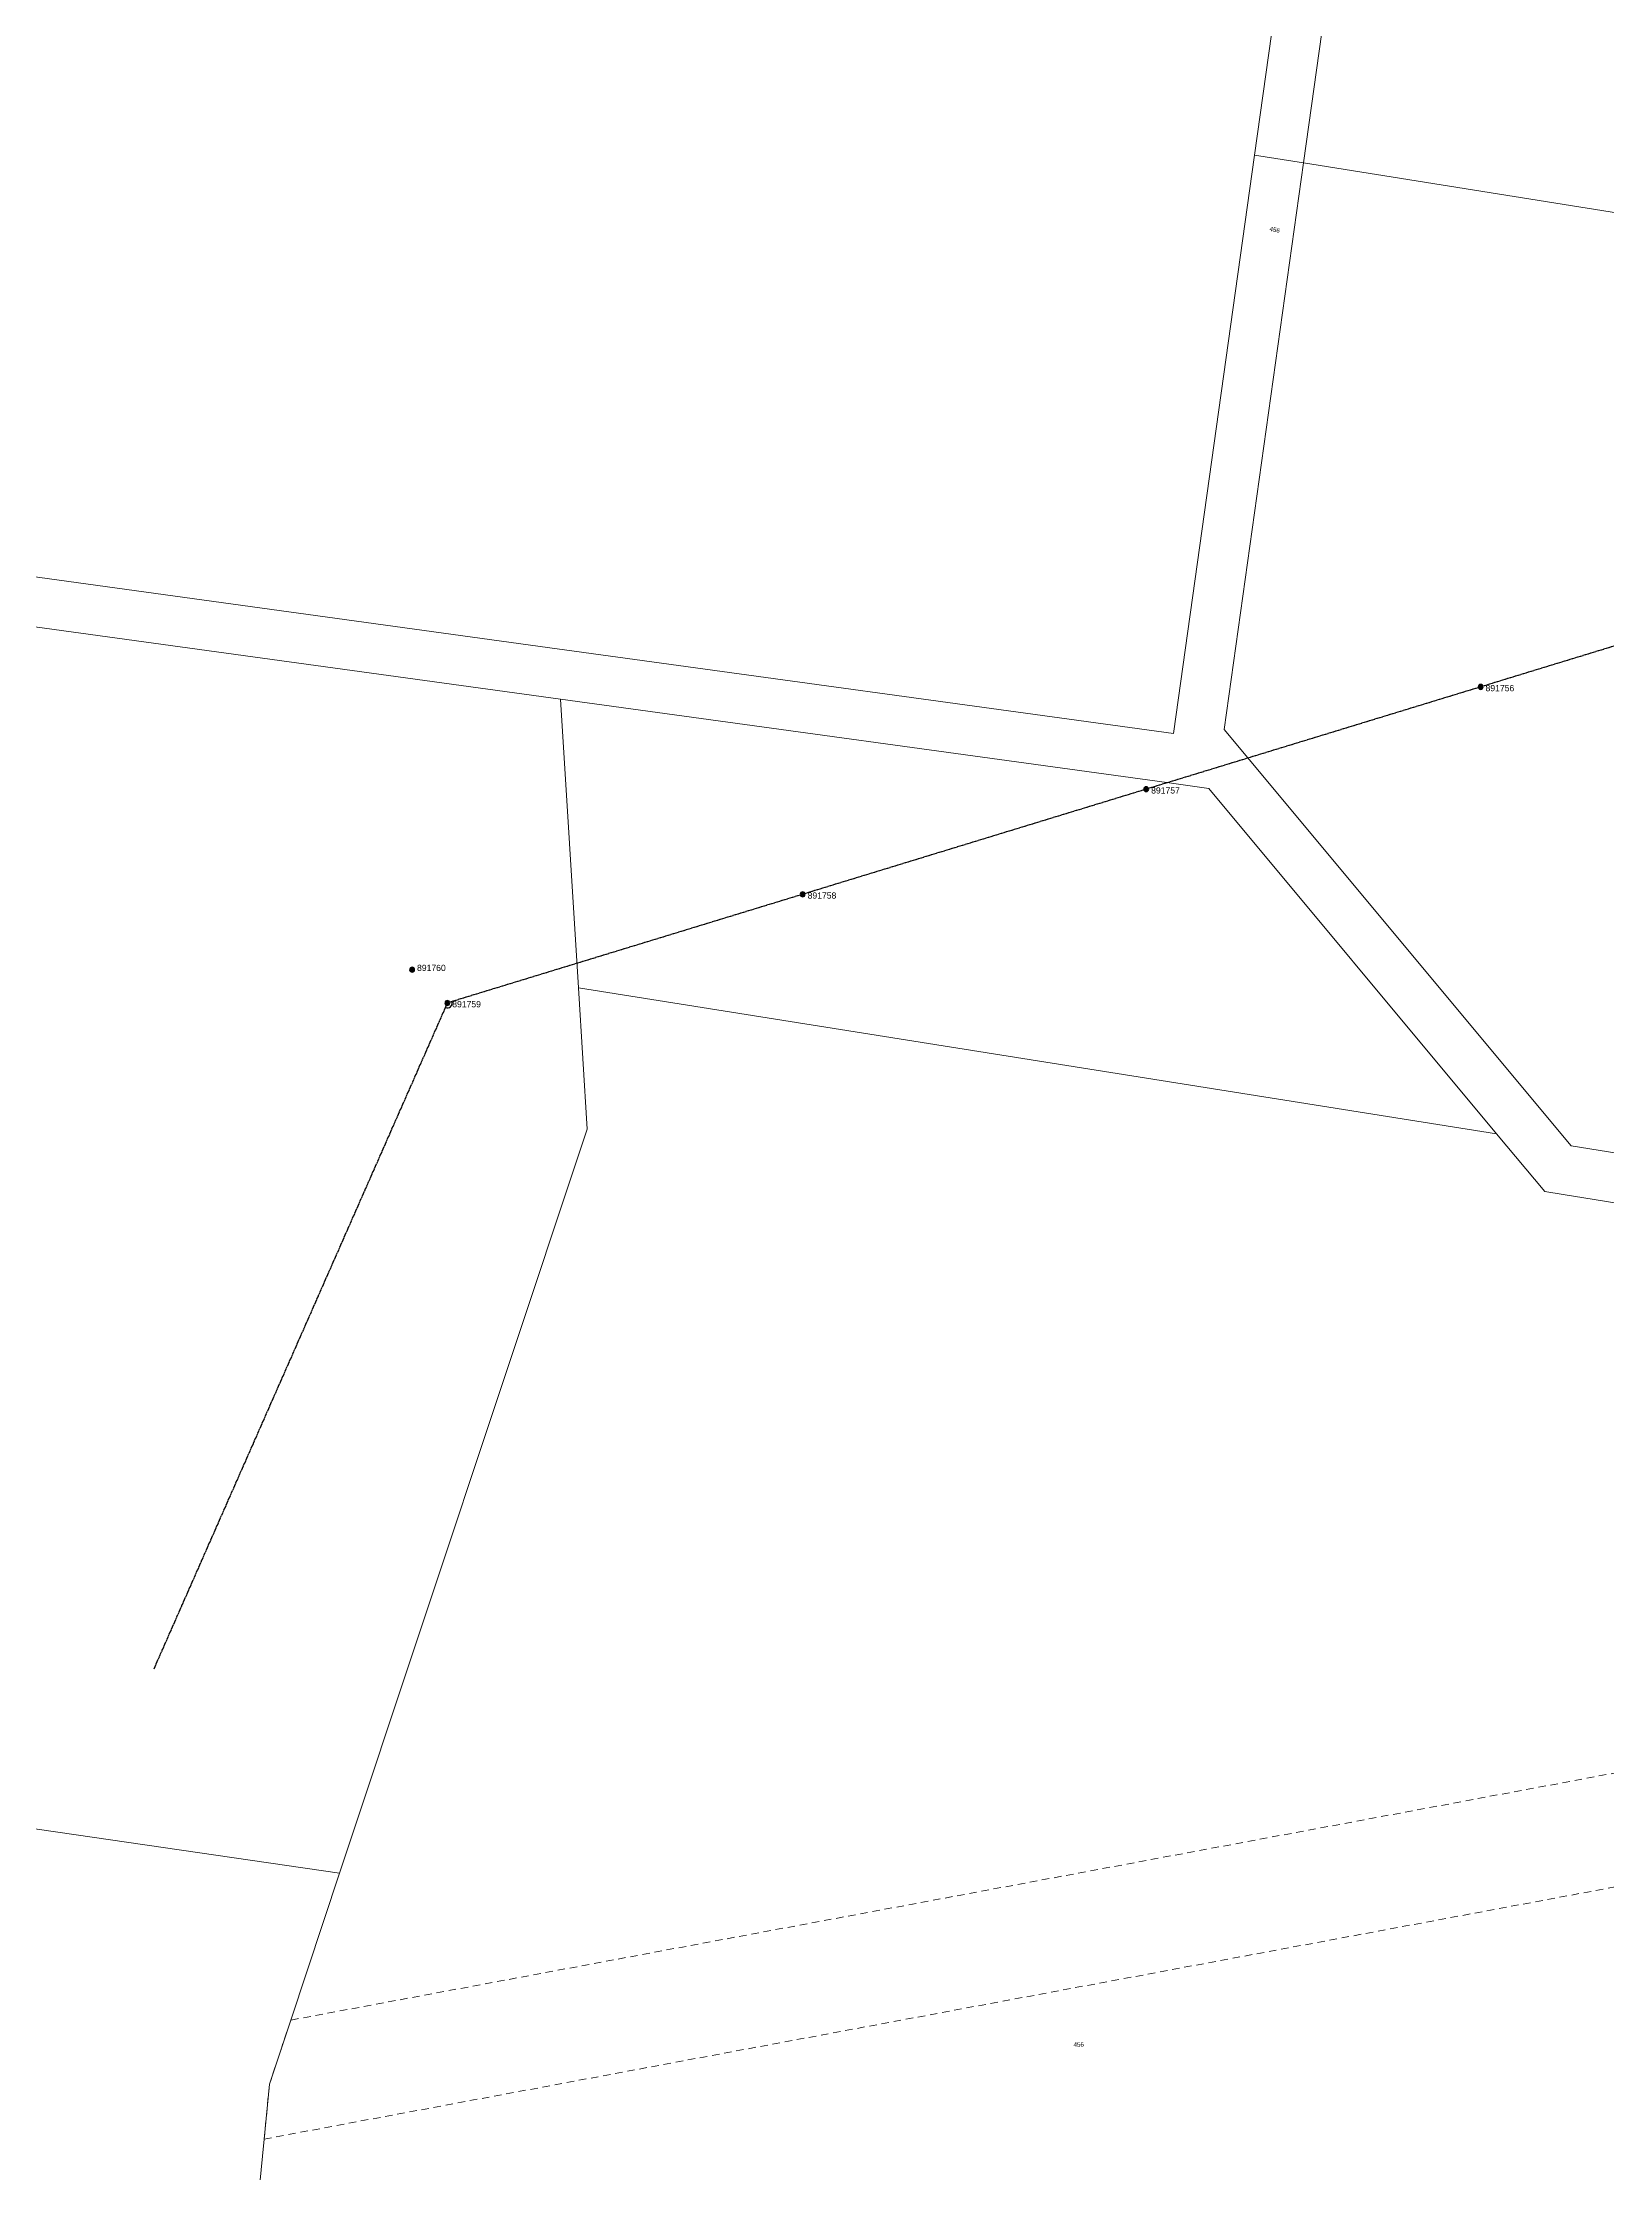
# Model space of a CAD drawing. Header units: metres. Extents: x 231386 to 236041, y 6156846 to 6161532.
# Drawn here: x 232634 to 233269, y 6157717 to 6158582 of the extents above; entities that cross this region are included whole.
import ezdxf
from ezdxf.enums import TextEntityAlignment as Align

# ---------------------------------------------------------------- set-up
doc = ezdxf.new("R2010")
doc.units = ezdxf.units.M
doc.linetypes.add('Cable Exist OH', pattern=[1, 1, 0])
doc.linetypes.add('Dash', pattern=[5, 3, -2])
doc.layers.get('0').update_dxf_attribs({"color": 6})
for name, color, linetype, lineweight in [('Cadastre Easements_SP_EXT', 9, 'Continuous', 5), ('Cadastre Land Parcels_SP_EXT', 9, 'Continuous', 5), ('Cadastre Roads_SP_EXT', 9, 'Continuous', 5)]:
    doc.layers.add(name, color=color, linetype=linetype, lineweight=lineweight)
for name, color, linetype in [('Mains_HV_EXT', 7, 'Continuous'), ('Mains_HV_MOD', 3, 'Continuous'), ('SupportsOH_SP_TR_HV_LV_SL_EXT', 7, 'Continuous')]:
    doc.layers.add(name, color=color, linetype=linetype)
doc.layers.get('0').freeze()
doc.styles.add('POLE_LABEL', font='arial.ttf')
doc.styles.get("Standard").update_dxf_attribs({"font": 'arial.ttf'})

# ---------------------------------------------------------------- blocks, each defined once
blk = doc.blocks.new('POLE_EXT')
blk.add_hatch(color=256).paths.add_polyline_path([(-1, 0, 1), (1, 0, 1)])
blk.add_lwpolyline([(-1, 0, 1), (1, 0, 1)], format="xyb", close=True)
for tag, height, flags, p in [('pNumber', 2.5, 8, (-17.84, 2.07)), ('OWNED_BY', 0.2, 9, (1.35, -0.4)), ('SPECIAL_USE', 0.2, 9, (1.35, -0.8)), ('STATE', 0.2, 9, (1.35, -1)), ('cLV', 0.2, 9, (1.35, -1.4)), ('hDepth', 0.2, 9, (1.35, -1.6)), ('hDia', 0.2, 9, (1.35, -1.8)), ('cHV', 0.2, 9, (1.35, -2)), ('cLinedev', 0.2, 9, (1.35, -3.4)), ('pExisting', 0.2, 9, (1.35, -3.8)), ('pFooting', 0.2, 9, (1.35, -4.4)), ('pNew', 0.2, 9, (1.35, -4.6)), ('pRelocate', 0.2, 9, (1.35, -5)), ('pRemove', 0.2, 9, (1.35, -5.2)), ('pReplace', 0.2, 9, (1.35, -5.4)), ('pStay', 0.2, 9, (1.35, -5.6)), ('pType', 0.2, 9, (1.35, -5.8)), ('cspan', 0.2, 9, (1.35, -6)), ('STREETNAME', 0.2, 9, (1.35, -6.2)), ('SUBURB', 0.2, 9, (1.35, -6.4)), ('OPERATED_BY', 0.2, 9, (1.36, -7.01)), ('PARENT', 0.2, 9, (1.35, -0.6)), ('USAGE', 0.2, 9, (1.35, -1.2)), ('LBRACKET', 0.2, 9, (1.35, -2.2)), ('LExisting', 0.2, 9, (1.35, -2.4)), ('LANTNUMBER', 0.2, 9, (1.35, -2.6)), ('LOther', 0.2, 9, (1.35, -2.8)), ('LRemove', 0.2, 9, (1.35, -3)), ('LEGEND', 0.2, 9, (1.35, -3.2)), ('LOCATION', 0.2, 9, (1.35, -3.6)), ('PFNUMBER', 0.2, 9, (1.35, -4)), ('NEWPFNUMBER', 0.2, 9, (1.35, -4.2)), ('NOTES', 0.2, 9, (1.35, -6.6)), ('MAINTAINED_BY', 0.2, 9, (1.36, -6.81))]:
    blk.add_attdef(tag, text='', height=height, dxfattribs=dict(flags=flags)).set_placement(p, align=Align.MIDDLE_LEFT)
at = {"style": 'POLE_LABEL'}
for tag, height, flags, p in [('STRUCTURE_PLANT_NUMBER', 0.2, 9, (1.35, 0.03)), ('ASSET_NUM', 2.5, 8, (2, 2)), ('STREET_CODE', 0.2, 9, (1.35, -0.2))]:
    blk.add_attdef(tag, text='', height=height, dxfattribs=dict(at, flags=flags)).set_placement(p, align=Align.MIDDLE_LEFT)
at = {"flags": 1}
blk.add_attdef('Z', (1.35, -7.33), '', height=0.2, dxfattribs=at)

msp = doc.modelspace()

# ---------------------------------------------------------------- linework, layer by layer
at = {"layer": 'Cadastre Easements_SP_EXT', "linetype": 'Dash'}
msp.add_lwpolyline([(233516.97, 6157878.8), (233524.39, 6157926.42), (232734.77, 6157779.08), (232726.17, 6157753.07), (232723.97, 6157730.8), (233516.97, 6157878.8)], close=True, dxfattribs=at)
at = {"layer": 'Cadastre Land Parcels_SP_EXT', "linetype": 'Continuous'}
for points in [[(233242.45, 6159092.57), (232439.02, 6159208.74), (232348.24, 6158557.1), (232210.82, 6158573.31), (232189.15, 6158425.79), (232842.99, 6158335.73), (233093.19, 6158301.34), (233126.06, 6158536.11), (233143.21, 6158658.56), (233162.28, 6158794.78), (233185.09, 6158957.22), (233223.42, 6158951.34), (233242.45, 6159092.57)], [(233702.27, 6159026.14), (233445.37, 6159063.24), (233401.16, 6158765.17), (233182.26, 6158792.25), (233162.97, 6158654.63), (233145.92, 6158532.93), (233609.98, 6158458.76), (233624.34, 6158547.03), (233702.27, 6159026.14)], [(233609.98, 6158458.76), (233145.92, 6158532.93), (233113.69, 6158302.94), (233254.51, 6158134.02), (233549.38, 6158086.59), (233609.98, 6158458.76)], [(232844.23, 6158315.22), (232186.25, 6158405.83), (232130.36, 6158025.23), (232127.45, 6158005.27), (232116.66, 6157931.57), (232754.59, 6157838.73), (232855.16, 6158140.77), (232851.57, 6158198.07), (232844.23, 6158315.22)], [(233107.42, 6158278.99), (233090.47, 6158281.39), (232844.23, 6158315.22), (232851.57, 6158198.07), (233224.29, 6158138.81), (233107.42, 6158278.99)], [(233421.96, 6157269.91), (233516.97, 6157878.8), (233524.39, 6157926.42), (233546.29, 6158066.63), (233251.33, 6158114.17), (233243.86, 6158115.39), (233224.29, 6158138.81), (232851.57, 6158198.07), (232855.16, 6158140.77), (232754.59, 6157838.73), (232734.77, 6157779.08), (232726.17, 6157753.07), (232723.97, 6157730.8), (232703.19, 6157517.78), (232783.18, 6157457.26), (232825.04, 6157332.56), (232841.98, 6157329.95), (233417.57, 6157241.14), (233421.96, 6157269.91)]]:
    msp.add_lwpolyline(points, close=True, dxfattribs=at)
for points in [[(233999.15, 6158014.09), (233569.2, 6158083.39), (233644.13, 6158543.35), (233633.78, 6158545.28), (233624.34, 6158547.03), (233609.98, 6158458.76), (233549.38, 6158086.59), (233254.51, 6158134.02), (233113.69, 6158302.94), (233113.69, 6158302.94), (233145.92, 6158532.93), (233126.06, 6158536.11), (233093.19, 6158301.34), (232842.99, 6158335.73), (232189.15, 6158425.79)], [(232186.25, 6158405.83), (232844.23, 6158315.22), (233090.47, 6158281.39), (233107.42, 6158278.99), (233224.29, 6158138.81), (233243.86, 6158115.39), (233251.33, 6158114.17), (233546.29, 6158066.63), (233566.01, 6158063.53), (233991.91, 6157994.9)]]:
    msp.add_lwpolyline(points, dxfattribs=at)
at = {"layer": 'Cadastre Roads_SP_EXT', "linetype": 'Continuous'}
msp.add_lwpolyline([(233262.35, 6159089.7), (233252.65, 6159091.1), (233242.45, 6159092.57), (233223.42, 6158951.34), (233185.09, 6158957.22), (233162.28, 6158794.78), (233143.21, 6158658.56), (233126.06, 6158536.11), (233145.92, 6158532.93), (233162.97, 6158654.63), (233182.26, 6158792.25), (233202.18, 6158934.29), (233240.6, 6158928.4), (233262.35, 6159089.7)], close=True, dxfattribs=at)
at = {"layer": 'Mains_HV_EXT', "linetype": 'Cable Exist OH'}
msp.add_lwpolyline([(232798.34, 6158191.94), (232757.65, 6158099.65), (232719.46, 6158013.03), (232679.11, 6157921.45)], dxfattribs=at)
at = {"layer": 'Mains_HV_EXT', "linetype": 'Continuous'}
msp.add_lwpolyline([(232797.54, 6158190.11, 0.637311), (232800.26, 6158192.51)], format="xyb", dxfattribs=at)
at = {"layer": 'Mains_HV_MOD', "linetype": 'Cable Exist OH'}
msp.add_lwpolyline([(233632.89, 6158447.26), (233512.95, 6158410.5), (233360.24, 6158363.8), (233217.82, 6158320.24), (233082.07, 6158278.72), (232942.61, 6158236.06), (232798.34, 6158191.94)], dxfattribs=at)

# ---------------------------------------------------------------- block references
at = {"layer": 'SupportsOH_SP_TR_HV_LV_SL_EXT'}
ref = msp.add_blockref('POLE_EXT', (233217.82, 6158320.24), dxfattribs=at)
ref.add_attrib('ASSET_NUM', '891756', dxfattribs={"layer": '0', "height": 2.5, "style": 'POLE_LABEL'}).set_placement((233219.82, 6158320.99), align=Align.TOP_LEFT)
ref = msp.add_blockref('POLE_EXT', (233082.07, 6158278.72), dxfattribs=at)
ref.add_attrib('ASSET_NUM', '891757', dxfattribs={"layer": '0', "height": 2.5, "style": 'POLE_LABEL'}).set_placement((233084.07, 6158279.47), align=Align.TOP_LEFT)
ref = msp.add_blockref('POLE_EXT', (232942.61, 6158236.06), dxfattribs=at)
ref.add_attrib('ASSET_NUM', '891758', dxfattribs={"layer": '0', "height": 2.5, "style": 'POLE_LABEL'}).set_placement((232944.61, 6158236.81), align=Align.TOP_LEFT)
ref = msp.add_blockref('POLE_EXT', (232784.05, 6158205.44), dxfattribs=at)
ref.add_attrib('ASSET_NUM', '891760', dxfattribs={"layer": '0', "height": 2.5, "style": 'POLE_LABEL'}).set_placement((232786.05, 6158206.19), align=Align.MIDDLE_LEFT)
ref = msp.add_blockref('POLE_EXT', (232798.34, 6158191.94), dxfattribs=at)
ref.add_attrib('ASSET_NUM', '891759', dxfattribs={"layer": '0', "height": 2.5, "style": 'POLE_LABEL'}).set_placement((232800.34, 6158192.69), align=Align.TOP_LEFT)

# ---------------------------------------------------------------- texts
at = {"layer": 'Cadastre Land Parcels_SP_EXT'}
msp.add_text('456', height=1.8, rotation=348.33671, dxfattribs=at).set_placement((233132, 6158505.35))
msp.add_text('456', height=1.8, dxfattribs=at).set_placement((233052.57, 6157768.3))

doc.saveas('drawing.dxf')
